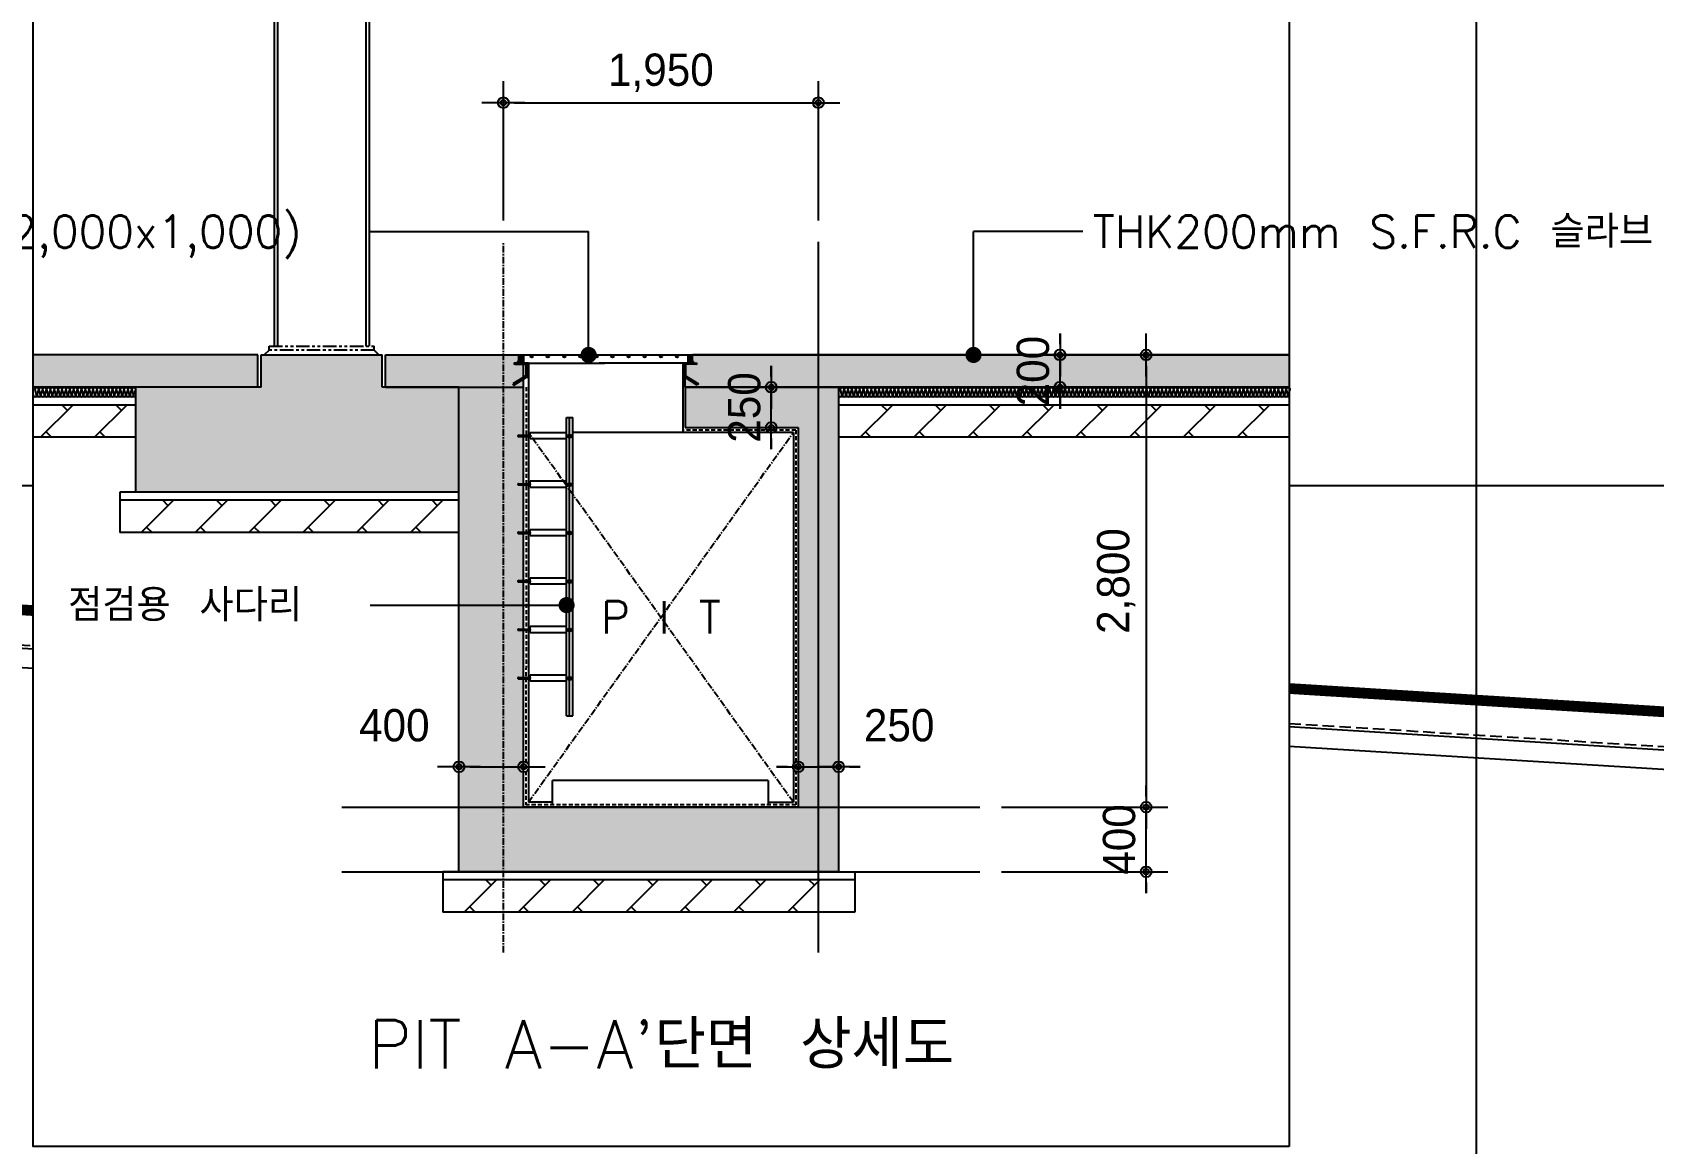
# Model space of a CAD drawing. Header units: millimetres. Extents: x 10462777 to 22643323, y 453826 to 1389191.
# Drawn here: x 11583406 to 11613512, y 723745 to 744385 of the extents above; entities that cross this region are included whole.
import ezdxf
from ezdxf.enums import TextEntityAlignment as Align

# ---------------------------------------------------------------- set-up
doc = ezdxf.new("R2010")
doc.units = ezdxf.units.MM
doc.header["$LTSCALE"] = 200
doc.header["$MEASUREMENT"] = 0
doc.header["$PDMODE"] = 35
doc.header["$PDSIZE"] = -5
for name, pattern in [('CENTER', [2, 1.25, -0.25, 0.25, -0.25]), ('HID', [2.3, 1.5, -0.8]), ('HIDDEN_KS1', [0.26, 0.18, -0.08]), ('PHANTOM', [2.5, 1.25, -0.25, 0.25, -0.25, 0.25, -0.25])]:
    doc.linetypes.add(name, pattern=pattern)
doc.layers.get('0').update_dxf_attribs({"linetype": 'CONTINUOUS'})
doc.layers.get('DEFPOINTS').update_dxf_attribs({"linetype": 'CONTINUOUS'})
for name, color, linetype in [('252', 252, 'CONTINUOUS'), ('254', 254, 'CONTINUOUS'), ('9', 9, 'CONTINUOUS'), ('beam', 6, 'CONTINUOUS'), ('CEN', 1, 'CONTINUOUS'), ('CENTER', 1, 'CONTINUOUS'), ('con', 2, 'CONTINUOUS'), ('DIM', 4, 'CONTINUOUS'), ('E1', 4, 'CONTINUOUS'), ('EL', 9, 'CONTINUOUS'), ('ETC', 6, 'CONTINUOUS'), ('ext', 4, 'CONTINUOUS'), ('FIN', 5, 'CONTINUOUS'), ('FUR', 8, 'CONTINUOUS'), ('GRID', 1, 'CONTINUOUS'), ('HA', 5, 'CONTINUOUS'), ('open', 1, 'CONTINUOUS'), ('PL', 5, 'PHANTOM'), ('S.F.R.C', 2, 'CONTINUOUS'), ('TEXT', 7, 'CONTINUOUS'), ('WALL', 2, 'CONTINUOUS'), ('단열재', 8, 'CONTINUOUS'), ('대지경계', 2, 'CONTINUOUS'), ('하부벽체', 4, 'HIDDEN_KS1')]:
    doc.layers.add(name, color=color, linetype=linetype)
doc.styles.add('HY울릉도L', font='txt.shx ', dxfattribs={"bigfont": ' whgtxt.shx'})
doc.styles.add('HY울릉도M', font='')
doc.styles.get('HY울릉도M').set_extended_font_data('HY울릉도M')
doc.dimstyles.new('150-3', dxfattribs={"dimscale": 300, "dimtxt": 1.5, "dimasz": 0.5, "dimexe": 1, "dimexo": 1, "dimgap": 0.5, "dimtad": 1, "dimdec": 0, "dimdsep": 46, "dimlunit": 6, "dimtxsty": 'HY울릉도M', "dimblk1": 'DIMDOT', "dimblk2": 'DIMDOT', "dimsah": 1, "dimcen": 2.5, "dimdle": 1.5, "dimclrd": 7, "dimclre": 7, "dimclrt": 3, "dimadec": 0, "dimazin": 0, "dimtfac": 1, "dimtdec": 0, "dimtix": 1, "dimtmove": 2, "dimatfit": 3, "dimldrblk": 'DIMDOT', "dimfxl": 1, "dimtvp": 1, "dimtolj": 1, "dimtzin": 0, "dimarcsym": 0})

# ---------------------------------------------------------------- blocks, each defined once
blk = doc.blocks.new('insul1')
blk.add_lwpolyline([(0, 0.25, 1.344031), (0.35, 0.25), (0.2, 0.75, -1.344031), (0.55, 0.75), (0.4, 0.25)], format="xyb")
blk = doc.blocks.new('DIMDOT')
at = {"color": 4}
blk.add_line((-2, 0), (2, 0), dxfattribs=at)
at = {"color": 7}
for radius in [0.5, 0.25]:
    blk.add_circle((0, 0), radius, dxfattribs=at)
blk = doc.blocks.new('*D446')
at = {"layer": 'DEFPOINTS', "color": 0, "transparency": 16777216}
for p in [(11598002, 743080), (11592152, 740494, -1216), (11598002, 740494, -1216)]:
    blk.add_point(p, dxfattribs=at)
at = {"layer": 'DIM', "color": 7, "lineweight": -2, "transparency": 16777216}
for p, q in [((11592152, 740894), (11592152, 743480)), ((11598002, 740894), (11598002, 743480)), ((11592352, 743080), (11597802, 743080))]:
    blk.add_line(p, q, dxfattribs=at)
at = {"layer": 'DIM', "color": 7, "lineweight": -2, "transparency": 16777216, "xscale": 200, "yscale": 200, "zscale": 200, "rotation": 180}
blk.add_blockref('DIMDOT', (11592152, 743080), dxfattribs=at)
at = {"layer": 'DIM', "color": 7, "lineweight": -2, "transparency": 16777216, "xscale": 200, "yscale": 200, "zscale": 200}
blk.add_blockref('DIMDOT', (11598002, 743080), dxfattribs=at)
at = {"layer": 'DIM', "color": 3, "transparency": 16777216, "insert": (11595077, 743637), "char_height": 600, "attachment_point": 5, "style": 'HY울릉도M'}
blk.add_mtext('\\A1;1,950', dxfattribs=at)
blk = doc.blocks.new('*D447')
at = {"layer": 'DEFPOINTS', "color": 0, "transparency": 16777216}
for p in [(11601002, 738394, -1216), (11601002, 729994, -1216), (11604089, 729994)]:
    blk.add_point(p, dxfattribs=at)
at = {"layer": 'DIM', "color": 7, "lineweight": -2, "transparency": 16777216}
for p, q in [((11601402, 738394), (11604489, 738394)), ((11604089, 738194), (11604089, 730194)), ((11601402, 729994), (11604489, 729994))]:
    blk.add_line(p, q, dxfattribs=at)
at = {"layer": 'DIM', "color": 7, "lineweight": -2, "transparency": 16777216, "xscale": 200, "yscale": 200, "zscale": 200}
for p, rotation in [((11604089, 738394), 90), ((11604089, 729994), 270)]:
    blk.add_blockref('DIMDOT', p, dxfattribs=dict(at, rotation=rotation))
at = {"layer": 'DIM', "color": 3, "transparency": 16777216, "insert": (11603532, 734194), "char_height": 600, "attachment_point": 5, "rotation": 90, "style": 'HY울릉도M'}
blk.add_mtext('\\A1;2,800', dxfattribs=at)
blk = doc.blocks.new('*D448')
at = {"layer": 'DEFPOINTS', "color": 0, "transparency": 16777216}
for p in [(11601002, 729994, -1216), (11604089, 729994), (11601002, 728794, -1216)]:
    blk.add_point(p, dxfattribs=at)
at = {"layer": 'DIM', "color": 7, "lineweight": -2, "transparency": 16777216}
for p, q in [((11604089, 730194), (11604089, 730394)), ((11601402, 729994), (11604489, 729994)), ((11604089, 728794), (11604089, 729994)), ((11601402, 728794), (11604489, 728794)), ((11604089, 728594), (11604089, 728394))]:
    blk.add_line(p, q, dxfattribs=at)
at = {"layer": 'DIM', "color": 7, "lineweight": -2, "transparency": 16777216, "xscale": 200, "yscale": 200, "zscale": 200}
for p, rotation in [((11604089, 729994), 270), ((11604089, 728794), 90)]:
    blk.add_blockref('DIMDOT', p, dxfattribs=dict(at, rotation=rotation))
at = {"layer": 'DIM', "color": 3, "transparency": 16777216, "insert": (11603589, 729394), "char_height": 600, "attachment_point": 5, "rotation": 90, "style": 'HY울릉도M'}
blk.add_mtext('\\A1;400', dxfattribs=at)
blk = doc.blocks.new('*D449')
at = {"layer": 'DEFPOINTS', "color": 0, "transparency": 16777216}
for p in [(11602489, 738394), (11602489, 738394), (11602489, 737794)]:
    blk.add_point(p, dxfattribs=at)
at = {"layer": 'DIM', "color": 7, "lineweight": -2, "transparency": 16777216}
for p, q in [((11602489, 738594), (11602489, 738794)), ((11602489, 737794), (11602489, 738394)), ((11602489, 737594), (11602489, 737394))]:
    blk.add_line(p, q, dxfattribs=at)
at = {"layer": 'DIM', "color": 7, "lineweight": -2, "transparency": 16777216, "xscale": 200, "yscale": 200, "zscale": 200}
for p, rotation in [((11602489, 738394), 270), ((11602489, 737794), 90)]:
    blk.add_blockref('DIMDOT', p, dxfattribs=dict(at, rotation=rotation))
at = {"layer": 'DIM', "color": 3, "transparency": 16777216, "insert": (11601989, 738094), "char_height": 600, "attachment_point": 5, "rotation": 90, "style": 'HY울릉도M'}
blk.add_mtext('\\A1;200', dxfattribs=at)
blk = doc.blocks.new('*D450')
at = {"layer": 'DEFPOINTS', "color": 0, "transparency": 16777216}
for p in [(11597127, 737794), (11597127, 737794), (11597127, 737044)]:
    blk.add_point(p, dxfattribs=at)
at = {"layer": 'DIM', "color": 7, "lineweight": -2, "transparency": 16777216}
for p, q in [((11597127, 737994), (11597127, 738194)), ((11597127, 737044), (11597127, 737794)), ((11596727, 737044), (11596727, 737044)), ((11597127, 736844), (11597127, 736644))]:
    blk.add_line(p, q, dxfattribs=at)
at = {"layer": 'DIM', "color": 7, "lineweight": -2, "transparency": 16777216, "xscale": 200, "yscale": 200, "zscale": 200}
for p, rotation in [((11597127, 737794), 270), ((11597127, 737044), 90)]:
    blk.add_blockref('DIMDOT', p, dxfattribs=dict(at, rotation=rotation))
at = {"layer": 'DIM', "color": 3, "transparency": 16777216, "insert": (11596627, 737419), "char_height": 600, "attachment_point": 5, "rotation": 90, "style": 'HY울릉도M'}
blk.add_mtext('\\A1;250', dxfattribs=at)
blk = doc.blocks.new('*D451')
at = {"layer": 'DEFPOINTS', "color": 0, "transparency": 16777216}
for p in [(11591327, 730744), (11592527, 730744), (11592527, 730744)]:
    blk.add_point(p, dxfattribs=at)
at = {"layer": 'DIM', "color": 7, "lineweight": -2, "transparency": 16777216}
for p, q in [((11591327, 731144), (11591327, 731144)), ((11591527, 730744), (11592327, 730744)), ((11592527, 730344), (11592527, 730344))]:
    blk.add_line(p, q, dxfattribs=at)
at = {"layer": 'DIM', "color": 7, "lineweight": -2, "transparency": 16777216, "xscale": 200, "yscale": 200, "zscale": 200, "rotation": 180}
blk.add_blockref('DIMDOT', (11591327, 730744), dxfattribs=at)
at = {"layer": 'DIM', "color": 7, "lineweight": -2, "transparency": 16777216, "xscale": 200, "yscale": 200, "zscale": 200}
blk.add_blockref('DIMDOT', (11592527, 730744), dxfattribs=at)
at = {"layer": 'DIM', "color": 3, "transparency": 16777216, "insert": (11590127, 731512), "char_height": 600, "attachment_point": 5, "style": 'HY울릉도M'}
blk.add_mtext('\\A1;400', dxfattribs=at)
blk = doc.blocks.new('*D452')
at = {"layer": 'DEFPOINTS', "color": 0, "transparency": 16777216}
for p in [(11597627, 730744), (11598377, 730744), (11598377, 730744)]:
    blk.add_point(p, dxfattribs=at)
at = {"layer": 'DIM', "color": 7, "lineweight": -2, "transparency": 16777216}
for p, q in [((11597627, 731144), (11597627, 731144)), ((11597427, 730744), (11597227, 730744)), ((11597627, 730744), (11598377, 730744)), ((11598577, 730744), (11598777, 730744))]:
    blk.add_line(p, q, dxfattribs=at)
at = {"layer": 'DIM', "color": 7, "lineweight": -2, "transparency": 16777216, "xscale": 200, "yscale": 200, "zscale": 200}
blk.add_blockref('DIMDOT', (11597627, 730744), dxfattribs=at)
at = {"layer": 'DIM', "color": 7, "lineweight": -2, "transparency": 16777216, "xscale": 200, "yscale": 200, "zscale": 200, "rotation": 180}
blk.add_blockref('DIMDOT', (11598377, 730744), dxfattribs=at)
at = {"layer": 'DIM', "color": 3, "transparency": 16777216, "insert": (11599502, 731512), "char_height": 600, "attachment_point": 5, "style": 'HY울릉도M'}
blk.add_mtext('\\A1;250', dxfattribs=at)

msp = doc.modelspace()

# ---------------------------------------------------------------- hatches: boundary and pattern name
at = {"layer": '252'}
h = msp.add_hatch(color=256, dxfattribs=at)
h.paths.add_polyline_path([(11587591.71842, 738394.20758), (11583420.71196, 738394.20758), (11583420.71196, 737794.20758), (11587591.71842, 737794.20758)])
h.paths.add_polyline_path([(11606742.71196, 738394.20758), (11595662.5915, 738394.20758), (11595662.5915, 738244.20758), (11595527.69478, 738244.20758), (11595527.64153, 737794.20758), (11598376.71842, 737794.20758), (11606742.71196, 737794.20758)])
msp.add_hatch(color=256, dxfattribs=at).paths.add_polyline_path([(11589961.71842, 738394.20758), (11589961.71842, 737794.20758), (11592527.6415, 737794.20758), (11592527.69476, 738244.19658), (11592437.69476, 738244.19658), (11592437.69476, 738394.20758)])
at = {"layer": '254'}
for points in [[(11589901.71842, 737794.20758), (11589901.71842, 738394.20758), (11587651.71842, 738394.20758), (11587651.71842, 737794.20758), (11585326.71842, 737794.20758), (11585326.71842, 735844.20758), (11591326.71842, 735844.20758), (11591326.71842, 737794.20758)], [(11591326.71842, 728794.20758), (11598376.71842, 728794.20758), (11598376.71842, 737794.20758), (11595527.62377, 737794.20758), (11595527.62377, 737044.20758), (11597626.71842, 737044.20758), (11597626.71842, 729994.20758), (11592526.71842, 729994.20758), (11592527.6415, 737794.20758), (11591326.71842, 737794.20758)]]:
    msp.add_hatch(color=256, dxfattribs=at).paths.add_polyline_path(points)

# ---------------------------------------------------------------- linework, layer by layer
at = {"layer": '9'}
for p, q in [((11592617.69476, 738244.20758), (11592616.71842, 730084.20758)), ((11595482.62377, 738244.20758), (11595482.62377, 736954.20758)), ((11592432.96419, 736900.70665), (11592423.04684, 736901.91802)), ((11592423.04684, 736901.91802), (11592423.04684, 736880.1665)), ((11592423.04684, 736880.1665), (11592432.56058, 736881.34861)), ((11592425.64078, 736901.92037), (11592602.96731, 736901.92037)), ((11592425.64078, 736901.92037), (11592425.64078, 736899.79769)), ((11592425.64078, 736899.79769), (11592433.26176, 736898.52701)), ((11592433.26176, 736898.52701), (11592425.64078, 736896.87145)), ((11592425.64078, 736896.87145), (11592425.64078, 736881.3216)), ((11592425.64078, 736881.3216), (11592433.26176, 736880.05091)), ((11592432.21027, 736900.65281), (11592652.24492, 736900.65281)), ((11592432.56058, 736881.34861), (11592652.24492, 736881.34861)), ((11592432.70102, 736880.14441), (11592602.96731, 736880.14441)), ((11592646.76429, 736900.65281), (11592646.76429, 736881.34861)), ((11592648.18339, 736900.65281), (11592648.18339, 736881.34861)), ((11592649.11312, 736900.65281), (11592649.11312, 736881.34861)), ((11592649.99395, 736900.65281), (11592649.99395, 736881.34861)), ((11592651.11943, 736900.65281), (11592651.11943, 736881.34861)), ((11592652.24492, 736900.65281), (11592652.24492, 736881.34861)), ((11597536.71842, 736954.20758), (11595482.62377, 736954.20758)), ((11597536.71842, 736954.20758), (11597536.71842, 730084.20758)), ((11592432.96419, 736000.70665), (11592423.04684, 736001.91802)), ((11592423.04684, 736001.91802), (11592423.04684, 735980.1665)), ((11592423.04684, 735980.1665), (11592432.56058, 735981.34861)), ((11592425.64078, 736001.92037), (11592602.96731, 736001.92037)), ((11592425.64078, 736001.92037), (11592425.64078, 735999.79769)), ((11592425.64078, 735999.79769), (11592433.26176, 735998.52701)), ((11592433.26176, 735998.52701), (11592425.64078, 735996.87145)), ((11592425.64078, 735996.87145), (11592425.64078, 735981.3216)), ((11592425.64078, 735981.3216), (11592433.26176, 735980.05091)), ((11592432.21027, 736000.65281), (11592652.24492, 736000.65281)), ((11592432.56058, 735981.34861), (11592652.24492, 735981.34861)), ((11592432.70102, 735980.14441), (11592602.96731, 735980.14441)), ((11592646.76429, 736000.65281), (11592646.76429, 735981.34861)), ((11592648.18339, 736000.65281), (11592648.18339, 735981.34861)), ((11592649.11312, 736000.65281), (11592649.11312, 735981.34861)), ((11592649.99395, 736000.65281), (11592649.99395, 735981.34861)), ((11592651.11943, 736000.65281), (11592651.11943, 735981.34861)), ((11592652.24492, 736000.65281), (11592652.24492, 735981.34861)), ((11592432.96419, 735100.70665), (11592423.04684, 735101.91802)), ((11592423.04684, 735101.91802), (11592423.04684, 735080.1665)), ((11592423.04684, 735080.1665), (11592432.56058, 735081.34861)), ((11592425.64078, 735101.92037), (11592602.96731, 735101.92037)), ((11592425.64078, 735101.92037), (11592425.64078, 735099.79769)), ((11592425.64078, 735099.79769), (11592433.26176, 735098.52701)), ((11592433.26176, 735098.52701), (11592425.64078, 735096.87145)), ((11592425.64078, 735096.87145), (11592425.64078, 735081.3216)), ((11592425.64078, 735081.3216), (11592433.26176, 735080.05091)), ((11592432.21027, 735100.65281), (11592652.24492, 735100.65281)), ((11592432.56058, 735081.34861), (11592652.24492, 735081.34861)), ((11592432.70102, 735080.14441), (11592602.96731, 735080.14441)), ((11592646.76429, 735100.65281), (11592646.76429, 735081.34861)), ((11592648.18339, 735100.65281), (11592648.18339, 735081.34861)), ((11592649.11312, 735100.65281), (11592649.11312, 735081.34861)), ((11592649.99395, 735100.65281), (11592649.99395, 735081.34861)), ((11592651.11943, 735100.65281), (11592651.11943, 735081.34861)), ((11592652.24492, 735100.65281), (11592652.24492, 735081.34861)), ((11592432.96419, 734200.70665), (11592423.04684, 734201.91802)), ((11592423.04684, 734201.91802), (11592423.04684, 734180.1665)), ((11592423.04684, 734180.1665), (11592432.56058, 734181.34861)), ((11592425.64078, 734201.92037), (11592602.96731, 734201.92037)), ((11592425.64078, 734201.92037), (11592425.64078, 734199.79769)), ((11592425.64078, 734199.79769), (11592433.26176, 734198.52701)), ((11592433.26176, 734198.52701), (11592425.64078, 734196.87145)), ((11592425.64078, 734196.87145), (11592425.64078, 734181.3216)), ((11592425.64078, 734181.3216), (11592433.26176, 734180.05091)), ((11592432.21027, 734200.65281), (11592652.24492, 734200.65281)), ((11592432.56058, 734181.34861), (11592652.24492, 734181.34861)), ((11592432.70102, 734180.14441), (11592602.96731, 734180.14441)), ((11592646.76429, 734200.65281), (11592646.76429, 734181.34861)), ((11592648.18339, 734200.65281), (11592648.18339, 734181.34861)), ((11592649.11312, 734200.65281), (11592649.11312, 734181.34861)), ((11592649.99395, 734200.65281), (11592649.99395, 734181.34861)), ((11592651.11943, 734200.65281), (11592651.11943, 734181.34861)), ((11592652.24492, 734200.65281), (11592652.24492, 734181.34861)), ((11592432.96419, 733300.70665), (11592423.04684, 733301.91802)), ((11592423.04684, 733301.91802), (11592423.04684, 733280.1665)), ((11592423.04684, 733280.1665), (11592432.56058, 733281.34861)), ((11592425.64078, 733301.92037), (11592602.96731, 733301.92037)), ((11592425.64078, 733301.92037), (11592425.64078, 733299.79769)), ((11592425.64078, 733299.79769), (11592433.26176, 733298.52701)), ((11592433.26176, 733298.52701), (11592425.64078, 733296.87145)), ((11592425.64078, 733296.87145), (11592425.64078, 733281.3216)), ((11592425.64078, 733281.3216), (11592433.26176, 733280.05091)), ((11592432.21027, 733300.65281), (11592652.24492, 733300.65281)), ((11592432.56058, 733281.34861), (11592652.24492, 733281.34861)), ((11592432.70102, 733280.14441), (11592602.96731, 733280.14441)), ((11592646.76429, 733300.65281), (11592646.76429, 733281.34861)), ((11592648.18339, 733300.65281), (11592648.18339, 733281.34861)), ((11592649.11312, 733300.65281), (11592649.11312, 733281.34861)), ((11592649.99395, 733300.65281), (11592649.99395, 733281.34861)), ((11592651.11943, 733300.65281), (11592651.11943, 733281.34861)), ((11592652.24492, 733300.65281), (11592652.24492, 733281.34861)), ((11592432.96419, 732400.70665), (11592423.04684, 732401.91802)), ((11592423.04684, 732401.91802), (11592423.04684, 732380.1665)), ((11592423.04684, 732380.1665), (11592432.56058, 732381.34861)), ((11592425.64078, 732401.92037), (11592602.96731, 732401.92037)), ((11592425.64078, 732401.92037), (11592425.64078, 732399.79769)), ((11592425.64078, 732399.79769), (11592433.26176, 732398.52701)), ((11592433.26176, 732398.52701), (11592425.64078, 732396.87145)), ((11592425.64078, 732396.87145), (11592425.64078, 732381.3216)), ((11592425.64078, 732381.3216), (11592433.26176, 732380.05091)), ((11592432.21027, 732400.65281), (11592652.24492, 732400.65281)), ((11592432.56058, 732381.34861), (11592652.24492, 732381.34861)), ((11592432.70102, 732380.14441), (11592602.96731, 732380.14441)), ((11592646.76429, 732400.65281), (11592646.76429, 732381.34861)), ((11592648.18339, 732400.65281), (11592648.18339, 732381.34861)), ((11592649.11312, 732400.65281), (11592649.11312, 732381.34861)), ((11592649.99395, 732400.65281), (11592649.99395, 732381.34861)), ((11592651.11943, 732400.65281), (11592651.11943, 732381.34861)), ((11592652.24492, 732400.65281), (11592652.24492, 732381.34861)), ((11593066.71842, 730084.20758), (11592616.71842, 730084.20758)), ((11597071.83977, 730084.20758), (11597536.71842, 730084.20758))]:
    msp.add_line(p, q, dxfattribs=at)
at = {"layer": 'beam'}
for p, q in [((11587894.71842, 745563.60612), (11587894.71842, 738559.20758)), ((11587954.71842, 745563.60612), (11587954.71842, 738559.20758)), ((11589598.71842, 745563.60612), (11589598.71842, 738559.20758)), ((11589658.71842, 745563.60612), (11589658.71842, 738559.20758))]:
    msp.add_line(p, q, dxfattribs=at)
at = {"layer": 'CEN'}
for p, q in [((11610225.71196, 670904.88781), (11610225.71196, 745563.67267)), ((11526827.00955, 736449.3327), (11583420.71196, 732937.30201)), ((11526804.71195, 736090.0239), (11583420.71196, 732576.60949)), ((11583420.71196, 735959.9526), (11526804.71195, 735959.9526)), ((11618403.71196, 735959.9526), (11606742.71196, 735959.9526)), ((11606742.71196, 731490.01059), (11618403.71196, 730766.36489)), ((11606742.71196, 731129.31807), (11618403.71196, 730405.67236))]:
    msp.add_line(p, q, dxfattribs=at)
at = {"layer": 'CEN', "linetype": 'CENTER', "ltscale": 0.5}
msp.add_line((11592151.71842, 727294.20758), (11592151.71842, 740494.20758), dxfattribs=at)
at = {"layer": 'CENTER'}
for p, q in [((11598001.71842, 727294.20758), (11598001.71842, 740494.20758)), ((11589151.71842, 729994.20758), (11601001.71842, 729994.20758)), ((11589151.71842, 728794.20758), (11601001.71842, 728794.20758))]:
    msp.add_line(p, q, dxfattribs=at)
at = {"layer": 'con', "color": 2, "linetype": 'Continuous'}
for centre, radius in [((11593382.69476, 736885.25175), 33), ((11593382.69476, 736885.25175), 28.5), ((11593382.69476, 735985.25175), 33), ((11593382.69476, 735985.25175), 28.5), ((11593382.69476, 735085.25175), 33), ((11593382.69476, 735085.25175), 28.5), ((11593382.69476, 734185.25175), 33), ((11593382.69476, 734185.25175), 28.5), ((11593382.69476, 733285.25175), 33), ((11593382.69476, 733285.25175), 28.5), ((11593382.69476, 732385.25175), 33), ((11593382.69476, 732385.25175), 28.5)]:
    msp.add_circle(centre, radius, dxfattribs=at)
at = {"layer": 'E1', "ltscale": 10}
msp.add_lwpolyline([(11606742.71196, 723691.31407), (11583420.71196, 723691.31407), (11583420.71196, 745563.60612), (11606742.71196, 745563.60612)], close=True, dxfattribs=at)
at = {"layer": 'EL'}
msp.add_line((11595482.62377, 736954.20758), (11593439.69476, 736954.20758), dxfattribs=at)
at = {"layer": 'ETC', "color": 6, "linetype": 'Continuous'}
for p, q in [((11592434.76793, 738244.20758), (11594027.69476, 738244.20758)), ((11592437.69476, 738394.20758), (11595662.5915, 738394.20758)), ((11592470.62159, 738394.19658), (11592470.62159, 738244.19658)), ((11592470.62159, 738244.19658), (11592470.62159, 738394.19658)), ((11592490.92647, 738394.19658), (11592490.92647, 738244.19658)), ((11592523.30451, 738394.19658), (11592523.30451, 738244.19658)), ((11592654.41198, 738370.49973), (11592677.69476, 738393.78251)), ((11592677.69476, 738347.21694), (11592654.41198, 738370.49973)), ((11592700.97754, 738370.49973), (11592677.69476, 738393.78251)), ((11592677.69476, 738347.21694), (11592700.97754, 738370.49973)), ((11592954.41198, 738370.49973), (11592977.69476, 738393.78251)), ((11592977.69476, 738347.21694), (11592954.41198, 738370.49973)), ((11593000.97754, 738370.49973), (11592977.69476, 738393.78251)), ((11592977.69476, 738347.21694), (11593000.97754, 738370.49973)), ((11593261.69969, 738370.49973), (11593284.98247, 738393.78251)), ((11593261.69969, 738370.49973), (11593284.98247, 738347.21694)), ((11593308.26526, 738370.49973), (11593284.98247, 738393.78251)), ((11593308.26526, 738370.49973), (11593284.98247, 738347.21694)), ((11593561.69969, 738370.49973), (11593584.98247, 738393.78251)), ((11593561.69969, 738370.49973), (11593584.98247, 738347.21694)), ((11593608.26526, 738370.49973), (11593584.98247, 738393.78251)), ((11593608.26526, 738370.49973), (11593584.98247, 738347.21694)), ((11593861.69969, 738370.49973), (11593884.98247, 738393.78251)), ((11593861.69969, 738370.49973), (11593884.98247, 738347.21694)), ((11593908.26526, 738370.49973), (11593884.98247, 738393.78251)), ((11593908.26526, 738370.49973), (11593884.98247, 738347.21694)), ((11595677.69476, 738244.20758), (11593930.37769, 738244.20758)), ((11594154.41198, 738370.49973), (11594177.69476, 738393.78251)), ((11594177.69476, 738347.21694), (11594154.41198, 738370.49973)), ((11594200.97754, 738370.49973), (11594177.69476, 738393.78251)), ((11594177.69476, 738347.21694), (11594200.97754, 738370.49973)), ((11594454.41198, 738370.49973), (11594477.69476, 738393.78251)), ((11594477.69476, 738347.21694), (11594454.41198, 738370.49973)), ((11594500.97754, 738370.49973), (11594477.69476, 738393.78251)), ((11594477.69476, 738347.21694), (11594500.97754, 738370.49973)), ((11594754.41198, 738370.49973), (11594777.69476, 738393.78251)), ((11594777.69476, 738347.21694), (11594754.41198, 738370.49973)), ((11594800.97754, 738370.49973), (11594777.69476, 738393.78251)), ((11594777.69476, 738347.21694), (11594800.97754, 738370.49973)), ((11595054.41198, 738370.49973), (11595077.69476, 738393.78251)), ((11595077.69476, 738347.21694), (11595054.41198, 738370.49973)), ((11595100.97754, 738370.49973), (11595077.69476, 738393.78251)), ((11595077.69476, 738347.21694), (11595100.97754, 738370.49973)), ((11595354.41195, 738370.51073), (11595377.69474, 738393.79351)), ((11595377.69474, 738347.22794), (11595354.41195, 738370.51073)), ((11595400.97752, 738370.51073), (11595377.69474, 738393.79351)), ((11595377.69474, 738347.22794), (11595400.97752, 738370.51073)), ((11595576.98174, 738394.20758), (11595576.98174, 738244.20758)), ((11595609.35979, 738394.20758), (11595609.35979, 738244.20758)), ((11595629.66467, 738394.20758), (11595629.66467, 738244.20758)), ((11595629.66467, 738244.20758), (11595629.66467, 738394.20758))]:
    msp.add_line(p, q, dxfattribs=at)
at = {"layer": 'ETC', "linetype": 'HID'}
for points in [[(11592596.91028, 738202.69253), (11592566.91028, 738202.69253), (11592566.92386, 738007.02334), (11592326.34992, 737854.47954), (11592347.56648, 737833.2697), (11592596.92386, 737994.59971)], [(11595503.37598, 738202.70353), (11595533.37598, 738202.70353), (11595533.3624, 738007.03433), (11595773.93634, 737854.49054), (11595752.71977, 737833.28069), (11595503.3624, 737994.61071)]]:
    msp.add_lwpolyline(points, dxfattribs=at)
at = {"layer": 'ETC', "color": 6, "linetype": 'Continuous'}
for centre in [(11592677.69476, 738370.49973), (11592977.69476, 738370.49973), (11593284.98247, 738370.49973), (11593584.98247, 738370.49973), (11593884.98247, 738370.49973), (11594177.69476, 738370.49973), (11594477.69476, 738370.49973), (11594777.69476, 738370.49973), (11595077.69476, 738370.49973), (11595377.69474, 738370.51073)]:
    msp.add_circle(centre, 23.28278, dxfattribs=at)
for centre, start, end in [((11592433.99805, 738248.21061), 81.143974561, 188.595931994), ((11595666.2882, 738248.22161), 351.404067993, 98.856025439)]:
    msp.add_arc(centre, 24.01205, start, end, dxfattribs=at)
at = {"layer": 'ext'}
for p, q in [((11585326.71842, 737614.20758), (11583420.71196, 737614.20758)), ((11606742.71196, 737614.20758), (11598376.71842, 737614.20758)), ((11585326.71842, 737464.20758), (11583420.71196, 737464.20758)), ((11606742.71196, 737464.20758), (11598376.71842, 737464.20758)), ((11585326.71842, 736864.20758), (11583420.71196, 736864.20758)), ((11606742.71196, 736864.20758), (11598376.71842, 736864.20758)), ((11585326.71842, 735844.20758), (11585026.71842, 735844.20758)), ((11585026.71842, 735844.20758), (11585026.71842, 735094.20758)), ((11591326.71842, 735694.20773), (11585026.71842, 735694.20773)), ((11591326.71842, 735094.20773), (11585026.71842, 735094.20773)), ((11591026.71842, 728794.20758), (11591026.71842, 728044.20758)), ((11591326.71842, 728794.20758), (11591026.71842, 728794.20758)), ((11598676.71842, 728644.20758), (11591026.71842, 728644.20758)), ((11598376.71842, 728794.20758), (11598676.71842, 728794.20758)), ((11598676.71842, 728794.20758), (11598676.71842, 728044.20758)), ((11598676.71842, 728044.20758), (11591026.71842, 728044.20758))]:
    msp.add_line(p, q, dxfattribs=at)
at = {"layer": 'FIN'}
for p, q in [((11587801.71842, 738484.20758), (11587711.71842, 738394.20758)), ((11589751.71842, 738484.20758), (11589841.71842, 738394.20758))]:
    msp.add_line(p, q, dxfattribs=at)
at = {"layer": 'FUR'}
for p, q in [((11592617.66248, 738244.19694), (11592347.88384, 738244.19694)), ((11592368.63604, 738223.44473), (11592576.15807, 738223.44473)), ((11592617.69476, 738244.20758), (11592617.66248, 737974.41829)), ((11595482.59149, 738244.21858), (11595482.62377, 737974.42929)), ((11595482.62377, 738244.20793), (11595752.40242, 738244.20793)), ((11595731.65021, 738223.45573), (11595524.12818, 738223.45573)), ((11592596.91028, 738202.69253), (11592596.91028, 737995.1705)), ((11595503.37598, 738202.70353), (11595503.37598, 737995.18149)), ((11593325.69476, 731690.20005), (11593325.69476, 737233.46425)), ((11593325.69476, 737233.46425), (11593439.69476, 737233.46425)), ((11593439.69476, 731690.20005), (11593439.69476, 737233.46425)), ((11592650.49035, 736954.20758), (11593325.69476, 736954.20758)), ((11592650.49035, 736840.20758), (11592650.49035, 736954.20758)), ((11592650.49035, 736840.20758), (11593325.69476, 736840.20758)), ((11592650.49035, 736054.20758), (11593325.69476, 736054.20758)), ((11592650.49035, 735940.20758), (11592650.49035, 736054.20758)), ((11592650.49035, 735940.20758), (11593325.69476, 735940.20758)), ((11592650.49035, 735154.20758), (11593325.69476, 735154.20758)), ((11592650.49035, 735040.20758), (11592650.49035, 735154.20758)), ((11592650.49035, 735040.20758), (11593325.69476, 735040.20758)), ((11592650.49035, 734254.20758), (11593325.69476, 734254.20758)), ((11592650.49035, 734140.20758), (11592650.49035, 734254.20758)), ((11592650.49035, 734140.20758), (11593325.69476, 734140.20758)), ((11592650.49035, 733354.20758), (11593325.69476, 733354.20758)), ((11592650.49035, 733240.20758), (11592650.49035, 733354.20758)), ((11592650.49035, 733240.20758), (11593325.69476, 733240.20758)), ((11592650.49035, 732454.20758), (11593325.69476, 732454.20758)), ((11592650.49035, 732340.20758), (11592650.49035, 732454.20758)), ((11592650.49035, 732340.20758), (11593325.69476, 732340.20758)), ((11593325.69476, 731690.20005), (11593439.69476, 731690.20005)), ((11597071.83977, 730489.20758), (11593066.71842, 730489.20758))]:
    msp.add_line(p, q, dxfattribs=at)
at = {"layer": 'FUR', "linetype": 'HID', "ltscale": 0.25}
for p, q in [((11592572.78333, 737794.20758), (11592571.71842, 730039.20758)), ((11597581.71842, 736999.20758), (11595482.62377, 736999.20758)), ((11597581.71842, 736999.20758), (11597581.71842, 730039.20758)), ((11597581.71842, 730039.20758), (11592571.71842, 730039.20758))]:
    msp.add_line(p, q, dxfattribs=at)
at = {"layer": 'FUR', "linetype": 'Continuous'}
for p, q in [((11593066.71842, 730039.20758), (11593066.71842, 730489.20758)), ((11597071.83977, 730489.20758), (11597071.83977, 730039.20758))]:
    msp.add_line(p, q, dxfattribs=at)
at = {"layer": 'FUR'}
for centre, start, end in [((11592368.63604, 738244.19694), 180, 270), ((11592576.15807, 738202.69253), 0, 90), ((11595524.12818, 738202.70353), 90, 180), ((11595731.65021, 738244.20793), 270, 0), ((11592617.66248, 737995.1705), 180, 270), ((11595482.62377, 737995.18149), 270, 0)]:
    msp.add_arc(centre, 20.7522, start, end, dxfattribs=at)
at = {"layer": 'GRID'}
msp.add_line((11593382.69476, 731690.20005), (11593382.69476, 737233.46425), dxfattribs=at)
at = {"layer": 'HA'}
for p, q in [((11583558.86329, 736864.20773), (11584158.86329, 737464.20773)), ((11584058.86329, 737364.20773), (11583958.86329, 737464.20773)), ((11584558.86329, 736864.20773), (11585158.86329, 737464.20773)), ((11585058.86329, 737364.20773), (11584958.86329, 737464.20773)), ((11598776.71842, 736864.20773), (11599376.71842, 737464.20773)), ((11599276.71842, 737364.20773), (11599176.71842, 737464.20773)), ((11599776.71842, 736864.20773), (11600376.71842, 737464.20773)), ((11600276.71842, 737364.20773), (11600176.71842, 737464.20773)), ((11600776.71842, 736864.20773), (11601376.71842, 737464.20773)), ((11601276.71842, 737364.20773), (11601176.71842, 737464.20773)), ((11601776.71842, 736864.20773), (11602376.71842, 737464.20773)), ((11602276.71842, 737364.20773), (11602176.71842, 737464.20773)), ((11602776.71842, 736864.20773), (11603376.71842, 737464.20773)), ((11603276.71842, 737364.20773), (11603176.71842, 737464.20773)), ((11603776.71842, 736864.20773), (11604376.71842, 737464.20773)), ((11604276.71842, 737364.20773), (11604176.71842, 737464.20773)), ((11604776.71842, 736864.20773), (11605376.71842, 737464.20773)), ((11605276.71842, 737364.20773), (11605176.71842, 737464.20773)), ((11605776.71842, 736864.20773), (11606376.71842, 737464.20773)), ((11606276.71842, 737364.20773), (11606176.71842, 737464.20773)), ((11583658.86329, 736964.20773), (11583758.86329, 736864.20773)), ((11584658.86329, 736964.20773), (11584758.86329, 736864.20773)), ((11598876.71842, 736964.20773), (11598976.71842, 736864.20773)), ((11599876.71842, 736964.20773), (11599976.71842, 736864.20773)), ((11600876.71842, 736964.20773), (11600976.71842, 736864.20773)), ((11601876.71842, 736964.20773), (11601976.71842, 736864.20773)), ((11602876.71842, 736964.20773), (11602976.71842, 736864.20773)), ((11603876.71842, 736964.20773), (11603976.71842, 736864.20773)), ((11604876.71842, 736964.20773), (11604976.71842, 736864.20773)), ((11605876.71842, 736964.20773), (11605976.71842, 736864.20773)), ((11585426.71842, 735094.20773), (11586026.71842, 735694.20773)), ((11585926.71842, 735594.20773), (11585826.71842, 735694.20773)), ((11586426.71842, 735094.20773), (11587026.71842, 735694.20773)), ((11586926.71842, 735594.20773), (11586826.71842, 735694.20773)), ((11587426.71842, 735094.20773), (11588026.71842, 735694.20773)), ((11587926.71842, 735594.20773), (11587826.71842, 735694.20773)), ((11588426.71842, 735094.20773), (11589026.71842, 735694.20773)), ((11588926.71842, 735594.20773), (11588826.71842, 735694.20773)), ((11589426.71842, 735094.20773), (11590026.71842, 735694.20773)), ((11589926.71842, 735594.20773), (11589826.71842, 735694.20773)), ((11590426.71842, 735094.20773), (11591026.71842, 735694.20773)), ((11590926.71842, 735594.20773), (11590826.71842, 735694.20773)), ((11585526.71842, 735194.20773), (11585626.71842, 735094.20773)), ((11586526.71842, 735194.20773), (11586626.71842, 735094.20773)), ((11587526.71842, 735194.20773), (11587626.71842, 735094.20773)), ((11588526.71842, 735194.20773), (11588626.71842, 735094.20773)), ((11589526.71842, 735194.20773), (11589626.71842, 735094.20773)), ((11590526.71842, 735194.20773), (11590626.71842, 735094.20773)), ((11591426.71842, 728044.20773), (11592026.71842, 728644.20773)), ((11591926.71842, 728544.20773), (11591826.71842, 728644.20773)), ((11592426.71842, 728044.20773), (11593026.71842, 728644.20773)), ((11592926.71842, 728544.20773), (11592826.71842, 728644.20773)), ((11593426.71842, 728044.20773), (11594026.71842, 728644.20773)), ((11593926.71842, 728544.20773), (11593826.71842, 728644.20773)), ((11594426.71842, 728044.20773), (11595026.71842, 728644.20773)), ((11594926.71842, 728544.20773), (11594826.71842, 728644.20773)), ((11595426.71842, 728044.20773), (11596026.71842, 728644.20773)), ((11595926.71842, 728544.20773), (11595826.71842, 728644.20773)), ((11596426.71842, 728044.20773), (11597026.71842, 728644.20773)), ((11596926.71842, 728544.20773), (11596826.71842, 728644.20773)), ((11597426.71842, 728044.20773), (11598026.71842, 728644.20773)), ((11597926.71842, 728544.20773), (11597826.71842, 728644.20773)), ((11591526.71842, 728144.20773), (11591626.71842, 728044.20773)), ((11592526.71842, 728144.20773), (11592626.71842, 728044.20773)), ((11593526.71842, 728144.20773), (11593626.71842, 728044.20773)), ((11594526.71842, 728144.20773), (11594626.71842, 728044.20773)), ((11595526.71842, 728144.20773), (11595626.71842, 728044.20773)), ((11596526.71842, 728144.20773), (11596626.71842, 728044.20773)), ((11597526.71842, 728144.20773), (11597626.71842, 728044.20773))]:
    msp.add_line(p, q, dxfattribs=at)
at = {"layer": 'open', "linetype": 'CENTER', "ltscale": 0.5}
for p, q in [((11592616.71842, 730084.20758), (11597536.71842, 736954.20758)), ((11597536.71842, 730084.20758), (11592616.71842, 736954.20758))]:
    msp.add_line(p, q, dxfattribs=at)
at = {"layer": 'PL'}
for p, q in [((11587801.71842, 738559.20758), (11589751.71842, 738559.20758)), ((11587801.71842, 738484.20758), (11587801.71842, 738559.20758)), ((11589751.71842, 738484.20758), (11589751.71842, 738559.20758)), ((11589751.71842, 738484.20758), (11587801.71842, 738484.20758))]:
    msp.add_line(p, q, dxfattribs=at)
at = {"layer": 'S.F.R.C'}
for p, q in [((11587591.71842, 738394.20758, 0), (11583420.71196, 738394.20758, 0)), ((11587591.71842, 737794.20758), (11587591.71842, 738394.20758)), ((11589961.71842, 738394.20758), (11592437.69476, 738394.20758)), ((11589961.71842, 737794.20758), (11589961.71842, 738394.20758)), ((11592437.69476, 738244.19658), (11592437.69476, 738394.20758)), ((11592437.69476, 738244.19658), (11592527.69476, 738244.19658)), ((11592527.6415, 737794.19658), (11592527.69476, 738244.19658)), ((11595527.64153, 737794.20758), (11595527.69478, 738244.20758)), ((11595662.5915, 738244.20758), (11595527.69478, 738244.20758)), ((11606742.71196, 738394.20758), (11595662.5915, 738394.20758)), ((11595662.5915, 738244.20758), (11595662.5915, 738394.20758)), ((11595665.62159, 738394.20758), (11606742.71196, 738394.20758)), ((11587591.71842, 737794.20758), (11583420.71196, 737794.20758)), ((11589961.71842, 737794.20758), (11592527.6415, 737794.20758)), ((11606742.71196, 737794.20758), (11595527.62377, 737794.20758))]:
    msp.add_line(p, q, dxfattribs=at)
at = {"layer": 'TEXT'}
for p, q in [((11589680.60445, 740684.93792), (11593735.19476, 740684.93792)), ((11593735.19476, 738394.20758), (11593735.19476, 740684.93792)), ((11602910.27824, 740684.93792), (11600882.98309, 740684.93792)), ((11600882.98309, 738394.20758), (11600882.98309, 740684.93792)), ((11589680.60445, 733747.20758), (11593325.69476, 733747.20758))]:
    msp.add_line(p, q, dxfattribs=at)
at = {"layer": 'TEXT', "const_width": 150}
for points in [[(11593810.19476, 738394.20758, -1), (11593660.19476, 738394.20758, -1)], [(11600807.98309, 738394.20758, 1), (11600957.98309, 738394.20758, 1)], [(11593400.69476, 733747.20758, -1), (11593250.69476, 733747.20758, -1)]]:
    msp.add_lwpolyline(points, format="xyb", close=True, dxfattribs=at)
at = {"layer": 'WALL'}
for p, q in [((11587651.71842, 738394.20758), (11589901.71842, 738394.20758)), ((11587651.71842, 737794.20758), (11587651.71842, 738394.20758)), ((11589901.71842, 737794.20758), (11589901.71842, 738394.20758)), ((11585326.71842, 735844.20758), (11585326.71842, 737794.20758)), ((11587651.71842, 737794.20758), (11585326.71842, 737794.20758)), ((11591326.71842, 737794.20758), (11589901.71842, 737794.20758)), ((11591326.71842, 728794.20758), (11591326.71842, 737794.20758)), ((11591326.71842, 737794.20758, 0), (11592527.6415, 737794.20758, 0)), ((11592526.71842, 729994.20758), (11592527.6415, 737794.20758)), ((11595527.62377, 737794.20758), (11595527.62377, 737044.20758)), ((11595527.62377, 737794.20758), (11598376.71842, 737794.20758)), ((11598376.71842, 737794.20758), (11598376.71842, 728794.20758)), ((11595527.53502, 737044.20758), (11597626.71842, 737044.20758)), ((11597626.71842, 737044.20758), (11597626.71842, 729994.20758)), ((11591326.71842, 735844.20758), (11585326.71842, 735844.20758)), ((11597626.71842, 729994.20758), (11592526.71842, 729994.20758)), ((11598376.71842, 728794.20758), (11591326.71842, 728794.20758))]:
    msp.add_line(p, q, dxfattribs=at)
at = {"layer": '대지경계', "linetype": 'PHANTOM', "ltscale": 5, "const_width": 200}
for points in [[(11583420.71196, 733645.66959), (11527996.38207, 737086.37329), (11527727.41712, 735239.88186), (11531865.16388, 656872.15886)], [(11618403.71196, 731473.94937), (11606742.71196, 732197.85611)]]:
    msp.add_lwpolyline(points, dxfattribs=at)
at = {"layer": '하부벽체', "ltscale": 6}
for points in [[(11547025.71196, 735249.86147), (11583420.71196, 732995.47631)], [(11606742.71196, 731550.86109), (11618403.71196, 730828.55348)]]:
    msp.add_lwpolyline(points, dxfattribs=at)

# ---------------------------------------------------------------- block references
at = {"layer": '단열재', "xscale": 180, "yscale": 180, "zscale": 180, "row_count": 1, "row_spacing": 0, "column_spacing": 72}
for p, column_count in [((11583420.71196, 737614.20758), 26), ((11598376.71842, 737614.20758), 116)]:
    msp.add_blockref('insul1', p, dxfattribs=dict(at, column_count=column_count))

# ---------------------------------------------------------------- texts
at = {"layer": 'TEXT', "style": 'HY울릉도L'}
for s, p in [('점검구+환기구(2,000x1,000)', (11578141.27384, 740684.93792)), ('THK200mm S.F.R.C 슬라브', (11603096.95364, 740684.93792)), ('점검용 사다리', (11584068.89846, 733747.20758))]:
    msp.add_text(s, height=600, dxfattribs=at).set_placement(p, align=Align.MIDDLE_LEFT)
for s, height, p in [('P I T', 600, (11595076.71842, 733519.20758)), ("PIT A-A'단면 상세도", 900, (11595081.71196, 725626.5617))]:
    msp.add_text(s, height=height, dxfattribs=at).set_placement(p, align=Align.MIDDLE)

# ---------------------------------------------------------------- dimensions: what is measured, and where the dimension line sits
at = {"layer": 'DIM'}
dim = msp.add_linear_dim(base=(11598001.71842, 743080.33311, 1216.16636), p1=(11592151.71842, 740494.20758), p2=(11598001.71842, 740494.20758), dimstyle='150-3', override={"dimscale": 400, "dimlfac": 0.333333}, dxfattribs=at)
dim.commit()
dim.dimension.update_dxf_attribs({"geometry": '*D446', "text_midpoint": (11595076.71842, 743637.47596, 1216.16636)})
for base, p1, p2, angle, picture, middle in [((11604088.84395, 729994.20758, 1216.16636), (11601001.71842, 738394.20758), (11601001.71842, 729994.20758), 270, '*D447', (11603531.70109, 734194.20758, 1216.16636)), ((11602488.84395, 738394.20758, 1216.16636), (11602488.84395, 737794.20758, 1216.16636), (11602488.84395, 738394.20758, 1216.16636), 270, '*D449', (11601988.84395, 738094.20758, 1216.16636)), ((11597126.71842, 737794.20758), (11597126.71842, 737044.20758), (11597126.71842, 737794.20758), 270, '*D450', (11596626.71842, 737419.20758)), ((11604088.84395, 729994.20758, 1216.16636), (11601001.71842, 728794.20758), (11601001.71842, 729994.20758), 90, '*D448', (11603588.84395, 729394.20758, 1216.16636))]:
    dim = msp.add_linear_dim(base=base, p1=p1, p2=p2, angle=angle, dimstyle='150-3', override={"dimscale": 400, "dimlfac": 0.333333}, dxfattribs=at)
    dim.commit()
    dim.dimension.update_dxf_attribs({"geometry": picture, "text_midpoint": middle})
for base, p1, p2, picture, middle in [((11592526.75393, 730744.20758), (11591326.71842, 730744.20758), (11592526.75393, 730744.20758), '*D451', (11590126.73618, 731512.18361)), ((11598376.71842, 730744.20758), (11597626.71842, 730744.20758), (11598376.71842, 730744.20758), '*D452', (11599501.71842, 731512.18361))]:
    dim = msp.add_linear_dim(base=base, p1=p1, p2=p2, angle=180, dimstyle='150-3', override={"dimscale": 400, "dimlfac": 0.333333}, dxfattribs=at)
    dim.commit()
    dim.dimension.update_dxf_attribs({"geometry": picture, "text_midpoint": middle, "dimtype": 160})

doc.saveas('drawing.dxf')
